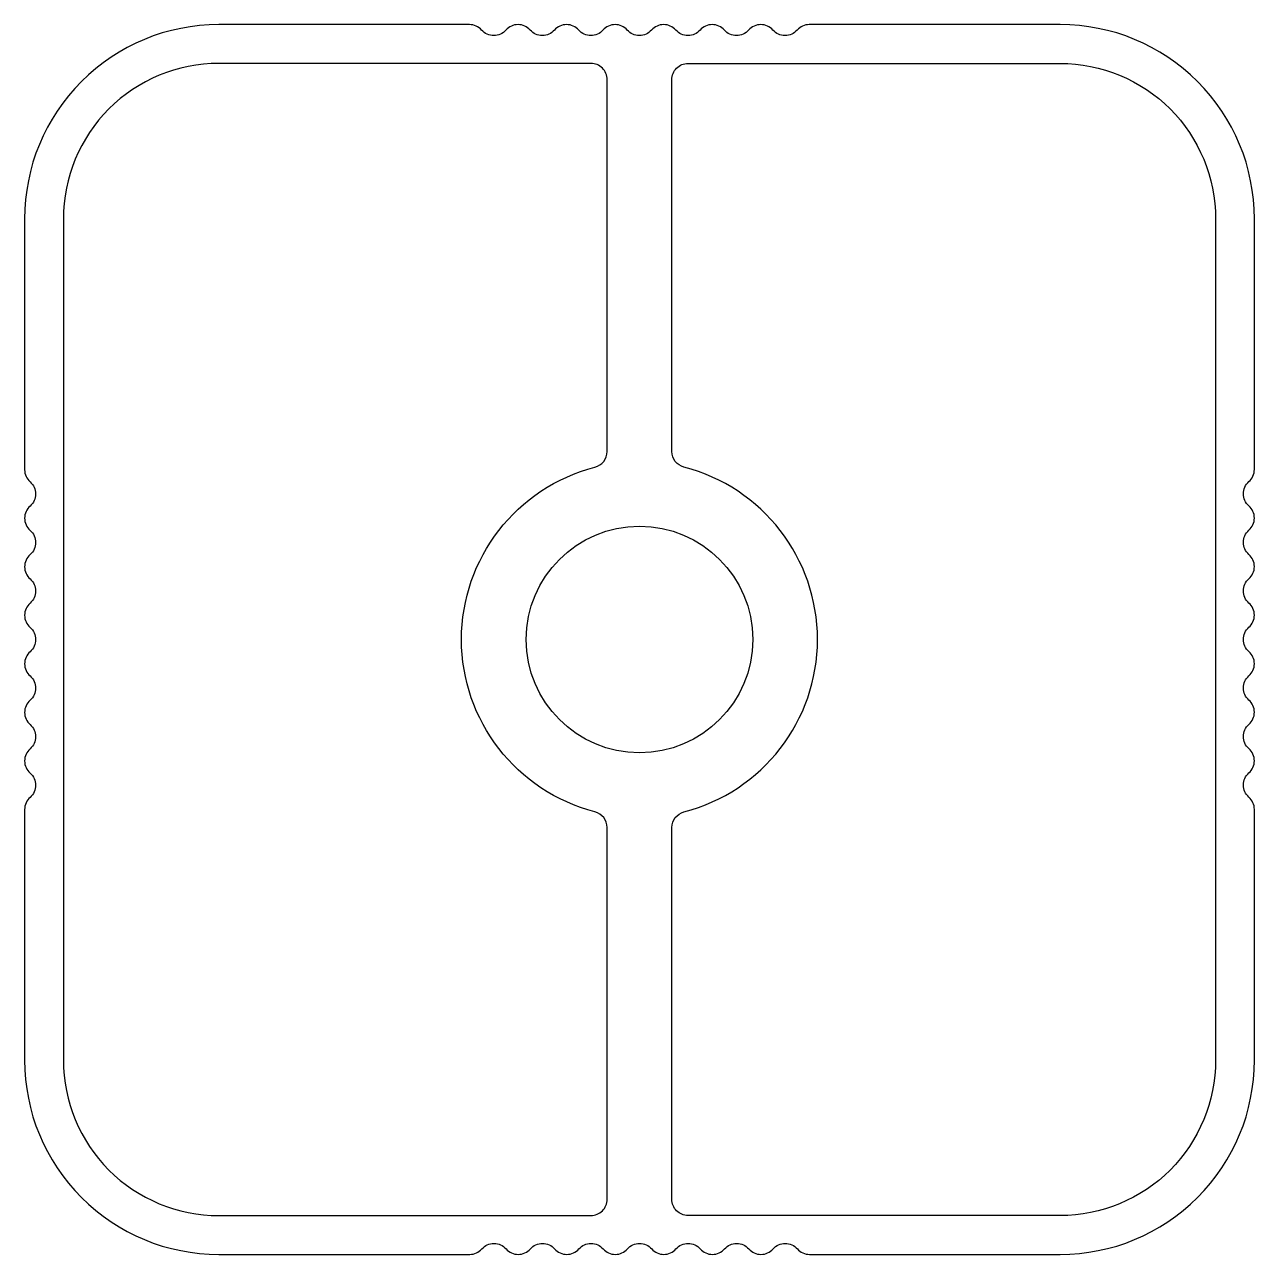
# Model space of a CAD drawing. Extents: x 357.9 to 395.9, y 505.3 to 543.3.
import ezdxf

# ---------------------------------------------------------------- set-up
doc = ezdxf.new("R2010")
doc.units = 0
doc.layers.get('0').update_dxf_attribs({"linetype": 'CONTINUOUS'})

msp = doc.modelspace()

# ---------------------------------------------------------------- linework, layer by layer
for points in [[(380.262, 505.422, 0.451416), (381.012, 505.422, -0.451416), (381.762, 505.422, 0.21525), (382.137, 505.253), (389.884, 505.253, 0.414214), (395.884, 511.253), (395.884, 519.005, 0.21525), (395.715, 519.38, -0.451416), (395.715, 520.13, 0.451416), (395.715, 520.88, -0.451416), (395.715, 521.63, 0.451416), (395.715, 522.38, -0.451416), (395.715, 523.13, 0.451416), (395.715, 523.88, -0.451416), (395.715, 524.63, 0.451416), (395.715, 525.38, -0.451416), (395.715, 526.13, 0.451416), (395.715, 526.88, -0.451416), (395.715, 527.63, 0.451416), (395.715, 528.38, -0.451416), (395.715, 529.13, 0.21525), (395.884, 529.505), (395.884, 537.253, 0.414214), (389.884, 543.253), (382.131, 543.253, 0.21525), (381.756, 543.083, -0.451416), (381.006, 543.083, 0.451416), (380.256, 543.083, -0.451416), (379.506, 543.083, 0.451416), (378.756, 543.083, -0.451416), (378.006, 543.083, 0.451416), (377.256, 543.083, -0.451416), (376.506, 543.083, 0.451416), (375.756, 543.083, -0.451416), (375.006, 543.083, 0.451416), (374.256, 543.083, -0.451416), (373.506, 543.083, 0.451416), (372.756, 543.083, -0.451416), (372.006, 543.083, 0.21525), (371.631, 543.253), (363.884, 543.253, 0.414214), (357.884, 537.253), (357.884, 529.5, 0.21525), (358.054, 529.125, -0.451416), (358.054, 528.375, 0.451416), (358.054, 527.625, -0.451416), (358.054, 526.875, 0.451416), (358.054, 526.125, -0.451416), (358.054, 525.375, 0.451416), (358.054, 524.625, -0.451416), (358.054, 523.875, 0.451416), (358.054, 523.125, -0.451416), (358.054, 522.375, 0.451416), (358.054, 521.625, -0.451416), (358.054, 520.875, 0.451416), (358.054, 520.125, -0.451416), (358.054, 519.375, 0.21525), (357.884, 519), (357.884, 511.253, 0.414214), (363.884, 505.253), (371.637, 505.253, 0.21525), (372.012, 505.422, -0.451416), (372.762, 505.422, 0.451416), (373.512, 505.422, -0.451416), (374.262, 505.422, 0.451416), (375.012, 505.422, -0.451416), (375.762, 505.422, 0.451416), (376.512, 505.422, -0.451416), (377.262, 505.422, 0.451416), (378.012, 505.422, -0.451416), (378.762, 505.422, 0.451416), (379.512, 505.422, -0.451416)], [(375.509, 529.578, 0.341999), (375.884, 530.062), (375.884, 541.553, 0.414214), (375.384, 542.053), (363.884, 542.053, 0.414214), (359.084, 537.253), (359.084, 511.253, 0.414214), (363.884, 506.453), (375.384, 506.453, 0.414214), (375.884, 506.953), (375.884, 518.443, 0.341999), (375.509, 518.927, -0.774597)], [(377.884, 518.443, -0.341999), (378.259, 518.927, 0.774597), (378.259, 529.578, -0.341999), (377.884, 530.062), (377.884, 541.553, -0.414214), (378.384, 542.053), (389.884, 542.053, -0.414214), (394.684, 537.253), (394.684, 511.253, -0.414214), (389.884, 506.453), (378.384, 506.453, -0.414214), (377.884, 506.953)]]:
    msp.add_lwpolyline(points, format="xyb", close=True)
msp.add_circle((376.884, 524.253), 3.5)

doc.saveas('drawing.dxf')
